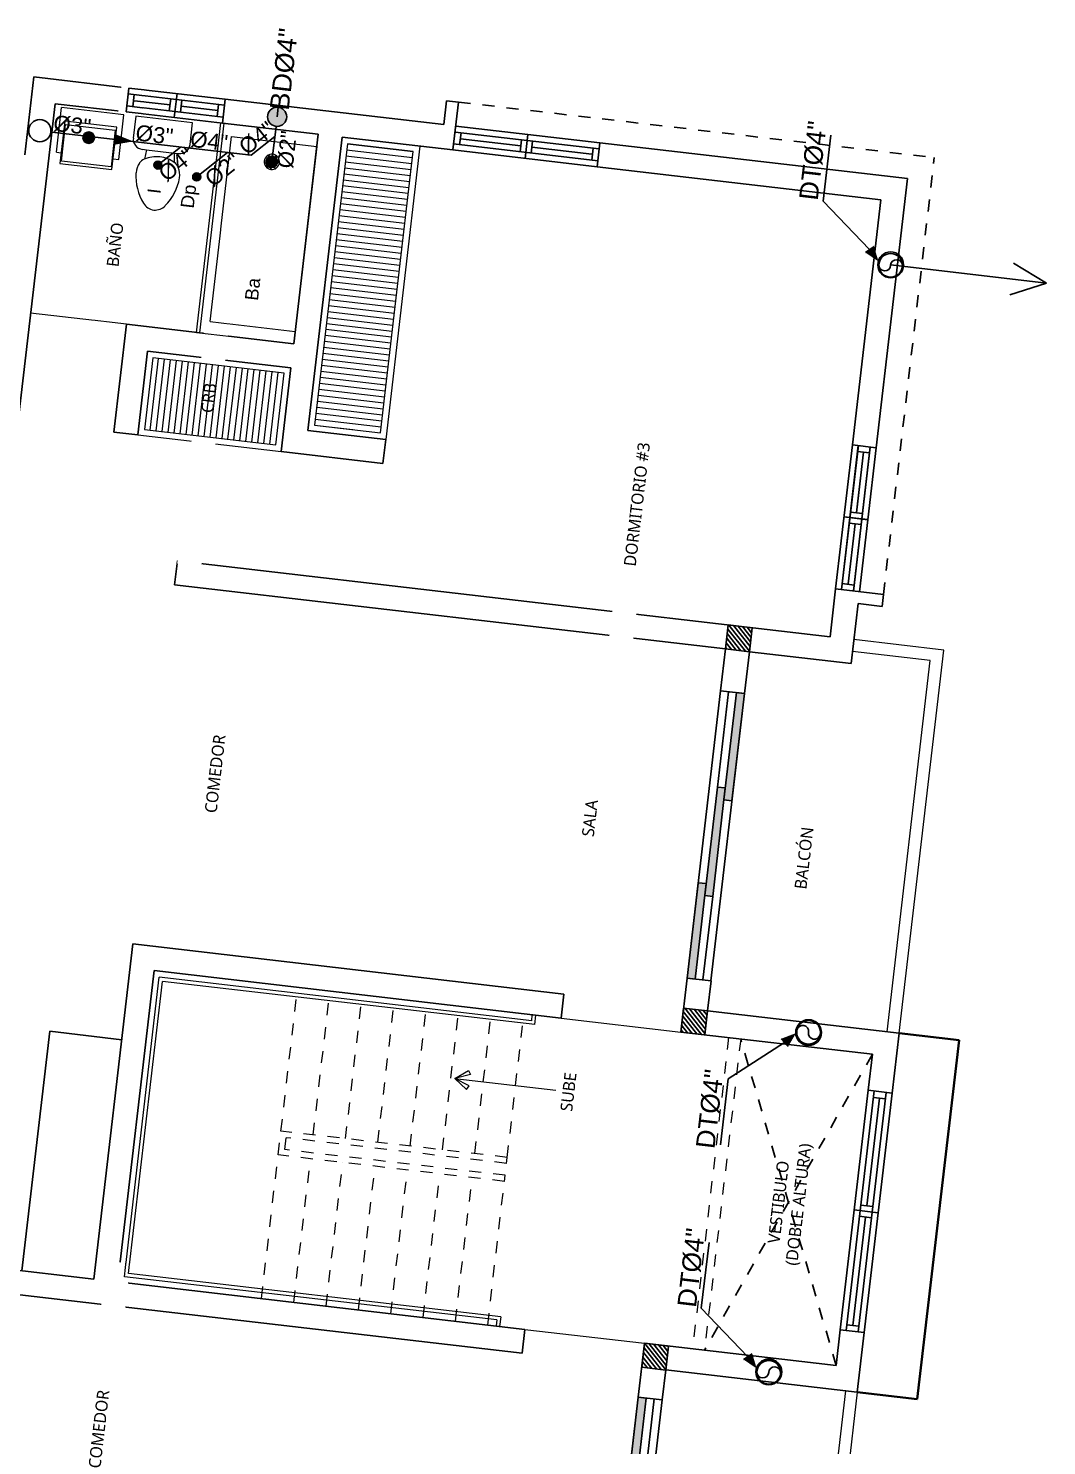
# Model space of a CAD drawing. Header units: feet. Extents: x 1019 to 2236, y -546 to 122.
# Drawn here: x 1024.97 to 1033.42, y 90.82 to 102.58 of the extents above; entities that cross this region are included whole.
import ezdxf

# ---------------------------------------------------------------- set-up
doc = ezdxf.new("R2010")
doc.units = ezdxf.units.FT
doc.header["$LTSCALE"] = 0.05
doc.header["$MEASUREMENT"] = 0
doc.linetypes.add('DASHED2', pattern=[0.375, 0.25, -0.125])
doc.linetypes.add('HIDDEN', pattern=[9.525, 6.35, -3.175])
for name, color, linetype, lineweight in [('A-GENM', 8, 'Continuous', 9), ('A-WALL', 7, 'Continuous', 25), ('closet', 8, 'Continuous', 5), ('COCINA', 8, 'Continuous', 25), ('escalera', 8, 'DASHED2', 0), ('FURN', 8, 'Continuous', 9), ('I-FURN', 8, 'Continuous', 0), ('MB', 8, 'Continuous', 20), ('P-SANR-FIXT', 8, 'Continuous', 9)]:
    doc.layers.add(name, color=color, linetype=linetype, lineweight=lineweight)
for name, color, linetype in [('AGUASNEGRAS', 4, 'Continuous'), ('ANNDTTEXT', 2, 'Continuous'), ('columna', 9, 'Continuous'), ('PERT-VENT', 8, 'Continuous'), ('PISO', 8, 'Continuous'), ('TEXTO', 2, 'Continuous'), ('TEXXT', 2, 'Continuous'), ('TXT', 2, 'Continuous'), ('VUELO', 8, 'HIDDEN')]:
    doc.layers.add(name, color=color, linetype=linetype)
doc.styles.add('ads', font='trebuc.ttf', dxfattribs={"height": 0.14})
doc.styles.add('DAMIAN', font='arial.ttf', dxfattribs={"height": 0.12})

# ---------------------------------------------------------------- blocks, each defined once
blk = doc.blocks.new('bath_sink_6127 - bath_sink_6127-V2-Nivel 1')
at = {"layer": 'I-FURN'}
for p, q in [((0.293, 0.297), (-0.127, 0.297)), ((-0.127, 0.297), (-0.127, -0.29)), ((0.293, 0.244), (0.293, 0.297)), ((0.395, 0.244), (-0.005, 0.244)), ((-0.005, 0.244), (-0.005, -0.245)), ((0.025, -0.234), (0.025, 0.233)), ((0.025, 0.233), (0.369, 0.233)), ((0.369, 0.233), (0.369, -0.234)), ((0.395, -0.245), (0.395, 0.244)), ((-0.005, -0.245), (0.395, -0.245)), ((0.369, -0.234), (0.025, -0.234)), ((0.293, -0.29), (0.293, -0.245)), ((0.293, -0.29), (-0.127, -0.29))]:
    blk.add_line(p, q, dxfattribs=at)
blk = doc.blocks.new('Toilet_-_Tank_-_3D_4840 - 17_ High_ Seat Not Visible-536545-Nivel 1')
at = {"layer": 'P-SANR-FIXT'}
for p, q in [((0.248, 0.489), (-0.248, 0.489)), ((-0.248, 0.489), (-0.248, 0.298)), ((0.248, 0.298), (0.248, 0.489)), ((-0.159, 0.21), (-0.123, 0.21)), ((-0.123, 0.21), (-0.132, 0.127)), ((-0.123, 0.21), (0.123, 0.21)), ((0.132, 0.127), (0.123, 0.21)), ((0.123, 0.21), (0.159, 0.21))]:
    blk.add_line(p, q, dxfattribs=at)
for centre, radius, start, end in [((-0.159, 0.298), 0.0889, 180, 270), ((0.159, 0.298), 0.0889, 270, 360), ((-0.083, 0.041), 0.0995, 119.8981, 151.0596), ((0, -0.104), 0.266, 90.1019, 119.8981), ((0, -0.104), 0.266, 60.1019, 89.8981), ((0.083, 0.041), 0.0995, 28.9404, 60.1019), ((-0.023, 0.008), 0.167, 151.0596, 182.709), ((0.023, 0.008), 0.167, 357.291, 28.9404), ((0.25, 0.021), 0.441, 182.709, 218.5058), ((-0.25, 0.021), 0.441, 321.4942, 357.291), ((0.011, -0.169), 0.136, 218.5058, 265.219), ((-0.011, -0.169), 0.136, 274.781, 321.4942)]:
    blk.add_arc(centre, radius, start, end, dxfattribs=at)
blk = doc.blocks.new('A$C6DF15AF1')
for points in [[(0.796, 0.067), (1.703, 0.067), (1.703, 0.133), (0.796, 0.133)], [(1.603, 0.133), (2.4, 0.133), (2.4, 0.2), (1.603, 0.2)], [(0, 0), (0.896, 0), (0.896, 0.067), (0, 0.067)]]:
    blk.add_hatch(color=256).paths.add_polyline_path(points)
at = {"layer": 'PERT-VENT', "extrusion": (-6.28888e-16, -1.94037e-15, -1)}
for points in [[(-0.796, 0.067), (-1.703, 0.067), (-1.703, 0.133), (-0.796, 0.133)], [(-1.603, 0.133), (-2.4, 0.133), (-2.4, 0.2), (-1.603, 0.2)], [(0, 0), (-0.896, 0), (-0.896, 0.067), (0, 0.067)]]:
    blk.add_lwpolyline(points, close=True, dxfattribs=at)
at = {"layer": 'PISO'}
for p, q in [((0, 0.2), (2.4, 0.2)), ((0, 0), (2.4, 0))]:
    blk.add_line(p, q, dxfattribs=at)
at = {"layer": 'PISO', "extrusion": (-6.28888e-16, -1.94037e-15, -1)}
for p, q in [((0.796, 0.133), (0, 0.133)), ((1.703, 0.067), (2.4, 0.067))]:
    blk.add_line(p, q, dxfattribs=at)
blk = doc.blocks.new('A$C78C8556F')
at = {"layer": 'PERT-VENT', "extrusion": (-2.36659e-12, 8.94772e-16, -1)}
for p, q in [((0, 0.2), (2, 0.2)), ((0, 0.15), (2, 0.15)), ((0.953, 0.15), (0.953, 0.05)), ((1, 0.2), (1, 0)), ((1.047, 0.15), (1.047, 0.05)), ((1.946, 0.05), (1.946, 0.15)), ((0, 0.05), (2, 0.05)), ((2, 0), (0, 0)), ((0.047, 0.1), (0.953, 0.1)), ((1.047, 0.1), (1.946, 0.1))]:
    blk.add_line(p, q, dxfattribs=at)
at = {"layer": 'PERT-VENT'}
blk.add_line((0.047, 0.05), (0.047, 0.15), dxfattribs=at)
blk = doc.blocks.new('A$C72735B25')
at = {"layer": 'PERT-VENT', "extrusion": (-1.27878e-17, -1.31713e-15, -1)}
for p, q in [((0, 0), (0, 1.203)), ((0.05, 0), (0.05, 1.203)), ((0.15, 0), (0.15, 1.203)), ((0.2, 0), (0.2, 1.203)), ((0.1, 0.648), (0.1, 1.149)), ((0.2, 0.602), (0, 0.602)), ((0.15, 0.648), (0.05, 0.648)), ((0.15, 0.555), (0.05, 0.555)), ((0.1, 0.05), (0.1, 0.555)), ((0.05, 0.05), (0.15, 0.05))]:
    blk.add_line(p, q, dxfattribs=at)
at = {"layer": 'PERT-VENT', "extrusion": (-1.27878e-17, 1.31713e-15, -1)}
blk.add_line((0.05, 1.153), (0.15, 1.153), dxfattribs=at)
blk = doc.blocks.new('A$C15954AF6')
at = {"layer": 'P-SANR-FIXT'}
for p, q in [((0, 0.813), (1.75, 0.813)), ((0, 0.813), (0.001, 0.001)), ((1.75, 0.787), (0, 0.787)), ((0.102, 0.711), (1.648, 0.711)), ((0.102, 0.711), (0.102, 0)), ((1.648, 0.711), (1.649, 0)), ((1.75, 0.813), (1.75, 0)), ((1.434, 0.387), (1.523, 0.387)), ((1.523, 0.378), (1.434, 0.378)), ((1.434, 0.36), (1.523, 0.36)), ((1.523, 0.351), (1.434, 0.351)), ((1.434, 0.333), (1.523, 0.333)), ((1.523, 0.324), (1.434, 0.324)), ((1.649, 0), (0.001, 0)), ((1.649, 0), (1.75, 0))]:
    blk.add_line(p, q, dxfattribs=at)
for centre, radius, start, end in [((1.478, 0.355), 0.0635, 0.0472, 180.0472), ((1.478, 0.355), 0.0635, 0.0472, 180.0472), ((1.478, 0.355), 0.0635, 180.0472, 0.0472), ((1.478, 0.355), 0.0635, 180.0472, 0.0472), ((1.434, 0.383), 0.00444, 90.0472, 270.0472), ((1.434, 0.355), 0.00444, 90.0472, 270.0472), ((1.523, 0.383), 0.00444, 270.0472, 90.0472), ((1.523, 0.355), 0.00444, 270.0472, 90.0472), ((1.434, 0.328), 0.00444, 90.0472, 270.0472), ((1.523, 0.328), 0.00444, 270.0472, 90.0472)]:
    blk.add_arc(centre, radius, start, end, dxfattribs=at)
blk = doc.blocks.new('A$C206B62E9')
at = {"color": 2}
blk.add_circle((0.125, 0.125), 0.125, dxfattribs=at)
for centre, start, end in [((0.063, 0.129), 356.4536, 176.4536), ((0.187, 0.121), 176.4536, 356.4536)]:
    blk.add_arc(centre, 0.0625, start, end, dxfattribs=at)
blk = doc.blocks.new('A$C012446DC')
at = {"layer": 'PISO'}
h = blk.add_hatch(dxfattribs=at)
h.set_pattern_fill('ANSI31', color=256, scale=0.008571, angle=180)
h.set_pattern_definition([(225, (206536.064322, 1154820.960068), (0.0192434059784, -0.0192434059784), [])])
h.paths.add_polyline_path([(0, 0), (0.2, 0), (0.2, 0.2), (0, 0.2)])
at = {"layer": 'columna'}
blk.add_lwpolyline([(0.2, 0.2), (0, 0.2), (0, 0), (0.2, 0)], close=True, dxfattribs=at)
blk = doc.blocks.new('A$C387E0859')
for p in [(0, 8.7), (3.2, 8.7), (0, 0), (3.2, 0), (6, 0), (9.2, 0)]:
    blk.add_blockref('A$C012446DC', p)
blk = doc.blocks.new('A$C074D4DC8')
at = {"layer": 'FURN'}
blk.add_line((0.0418, 0.3424), (0.0418, -0.1979), dxfattribs=at)
for points in [[(0.0418, 0.3424), (-0.0084, 0.2735), (0.0117, 0.2615), (0.0418, 0.3424)], [(0.0418, 0.3424), (0.0919, 0.2735), (0.0719, 0.2615), (0.0418, 0.3424)]]:
    blk.add_lwpolyline(points, dxfattribs=at)

msp = doc.modelspace()

# ---------------------------------------------------------------- hatches: boundary and pattern name
at = {"layer": 'AGUASNEGRAS', "ltscale": 3}
h = msp.add_hatch(color=256, dxfattribs=at)
h.dxf.hatch_style = 1
edge = h.paths.add_edge_path()
edge.add_arc((1027.034, 101.846), 0.0795, 83.357, 443.357)
h = msp.add_hatch(color=256, dxfattribs=at)
h.dxf.hatch_style = 1
edge = h.paths.add_edge_path()
edge.add_arc((1026.989, 101.472), 0.0474, 173.357, 533.357)
h = msp.add_hatch(color=256, dxfattribs=at)
h.dxf.hatch_style = 1
edge = h.paths.add_edge_path()
edge.add_arc((1026.045, 101.446), 0.0332, 83.357, 443.357)
h = msp.add_hatch(color=256, dxfattribs=at)
h.dxf.hatch_style = 1
edge = h.paths.add_edge_path()
edge.add_arc((1026.367, 101.347), 0.0332, 173.357, 533.357)
at = {"layer": 'closet'}
h = msp.add_hatch(dxfattribs=at)
h.set_pattern_fill('ANSI31', color=256, scale=0.4, angle=128.357, style=0)
h.set_pattern_definition([(173.357, (1027.891444, 99.224666), (-0.0057841, -0.0496643), [])])
h.paths.add_polyline_path([(1027.891, 99.225), (1028.163, 101.559), (1027.617, 101.623), (1027.345, 99.288)])
at = {"layer": 'TEXTO'}
for points in [[(1032.023, 100.646), (1031.986, 100.769), (1031.914, 100.72)], [(1032.023, 100.646), (1031.986, 100.769), (1031.914, 100.72)], [(1031.339, 94.244), (1031.274, 94.133), (1031.215, 94.197)], [(1031.339, 94.244), (1031.274, 94.133), (1031.215, 94.197)], [(1031.013, 91.461), (1030.976, 91.584), (1030.904, 91.535)], [(1031.013, 91.461), (1030.976, 91.584), (1030.904, 91.535)]]:
    msp.add_hatch(color=2, dxfattribs=at).paths.add_polyline_path(points)

# ---------------------------------------------------------------- linework, layer by layer
at = {"layer": 'A-GENM'}
for p, q in [((1032.564, 97.422), (1031.819, 97.509)), ((1032.453, 97.334), (1031.808, 97.409)), ((1032.194, 94.243), (1032.564, 97.422)), ((1032.095, 94.255), (1032.453, 97.334)), ((1025.837, 94.984), (1025.837, 94.984)), ((1031.748, 91.275), (1031.389, 88.196)), ((1031.847, 91.264), (1031.477, 88.085))]:
    msp.add_line(p, q, dxfattribs=at)
at = {"layer": 'A-WALL'}
for p, q in [((1025.016, 102.177), (1024.941, 101.532)), ((1025.805, 102.085), (1025.016, 102.177)), ((1025.192, 101.955), (1024.885, 99.323)), ((1025.782, 101.887), (1025.192, 101.955)), ((1028.417, 101.781), (1026.603, 101.992)), ((1028.54, 101.968), (1028.44, 101.98)), ((1027.374, 101.701), (1026.58, 101.794)), ((1027.374, 101.701), (1027.172, 99.963)), ((1027.573, 101.678), (1027.29, 99.244)), ((1028.493, 101.571), (1027.573, 101.678)), ((1032.265, 101.333), (1029.712, 101.63)), ((1032.043, 101.157), (1029.688, 101.432)), ((1032.265, 101.333), (1032.005, 99.101)), ((1032.043, 101.157), (1031.806, 99.124)), ((1025.784, 100.125), (1025.68, 99.231)), ((1027.172, 99.963), (1025.784, 100.125)), ((1025.959, 99.903), (1025.878, 99.207)), ((1027.149, 99.764), (1025.959, 99.903)), ((1027.149, 99.764), (1027.068, 99.069)), ((1025.68, 99.231), (1025.878, 99.207)), ((1027.935, 99.169), (1027.29, 99.244)), ((1027.935, 99.169), (1027.912, 98.971)), ((1027.912, 98.971), (1027.068, 99.069)), ((1026.207, 98.162), (1026.184, 97.964)), ((1031.621, 97.532), (1026.207, 98.162)), ((1030.753, 97.432), (1026.184, 97.964)), ((1031.667, 97.929), (1031.621, 97.532)), ((1032.064, 97.883), (1032.053, 97.784)), ((1031.854, 97.807), (1031.796, 97.31)), ((1030.753, 97.432), (1030.713, 97.084)), ((1030.952, 97.408), (1030.911, 97.061)), ((1031.796, 97.31), (1030.952, 97.408)), ((1030.713, 97.084), (1030.911, 97.061)), ((1025.513, 92.203), (1025.837, 94.984)), ((1029.413, 94.567), (1025.837, 94.984)), ((1025.712, 92.18), (1026.013, 94.762)), ((1029.39, 94.369), (1026.013, 94.762)), ((1030.435, 94.7), (1030.383, 94.253)), ((1030.435, 94.7), (1030.634, 94.677)), ((1030.634, 94.677), (1030.605, 94.429)), ((1029.39, 94.369), (1029.413, 94.567)), ((1032.194, 94.243), (1030.605, 94.429)), ((1031.972, 94.068), (1030.383, 94.253)), ((1032.194, 94.243), (1032.136, 93.747)), ((1031.972, 94.068), (1031.938, 93.77)), ((1031.938, 93.77), (1032.136, 93.747)), ((1025.513, 92.203), (1020.05, 92.839)), ((1029.066, 91.588), (1021.616, 92.455)), ((1029.089, 91.786), (1025.712, 92.18)), ((1029.089, 91.786), (1025.712, 92.18)), ((1029.089, 91.786), (1029.066, 91.588)), ((1031.672, 91.485), (1031.706, 91.783)), ((1031.706, 91.783), (1031.905, 91.76)), ((1031.847, 91.264), (1031.905, 91.76)), ((1030.03, 91.224), (1030.082, 91.671)), ((1031.672, 91.485), (1030.082, 91.671)), ((1030.229, 91.2), (1030.258, 91.449)), ((1031.847, 91.264), (1030.258, 91.449)), ((1030.03, 91.224), (1030.229, 91.2))]:
    msp.add_line(p, q, dxfattribs=at)
at = {"layer": 'A-WALL', "extrusion": (1.30764e-15, -1.57985e-16, -1)}
for p, q in [((1026.58, 101.794), (1026.603, 101.992)), ((1029.688, 101.432), (1029.712, 101.63))]:
    msp.add_line(p, q, dxfattribs=at)
at = {"layer": 'A-WALL', "extrusion": (1.30977e-15, -1.39667e-16, -1)}
for p, q in [((1028.44, 101.98), (1028.417, 101.781)), ((1028.54, 101.968), (1028.493, 101.571))]:
    msp.add_line(p, q, dxfattribs=at)
at = {"layer": 'A-WALL', "extrusion": (1.99087e-15, 3.82707e-16, -1)}
msp.add_line((1031.806, 99.124), (1032.005, 99.101), dxfattribs=at)
msp.add_line((1031.806, 99.124), (1032.005, 99.101), dxfattribs=at)
at = {"layer": 'A-WALL', "extrusion": (1.993e-15, 4.01025e-16, -1)}
for p, q in [((1032.064, 97.883), (1031.667, 97.929)), ((1032.053, 97.784), (1031.854, 97.807))]:
    msp.add_line(p, q, dxfattribs=at)
at = {"layer": 'AGUASNEGRAS', "ltscale": 3}
for p, q in [((1027.034, 101.846), (1027.043, 101.925)), ((1027.025, 101.767), (1026.983, 101.409)), ((1026.819, 101.527), (1027.015, 101.682)), ((1026.233, 101.595), (1026.019, 101.425)), ((1026.623, 101.55), (1026.341, 101.327))]:
    msp.add_line(p, q, dxfattribs=at)
for centre, radius in [((1027.034, 101.846), 0.0795), ((1025.066, 101.731), 0.092), ((1026.989, 101.472), 0.0474), ((1026.045, 101.446), 0.0332), ((1026.367, 101.347), 0.0332)]:
    msp.add_circle(centre, radius, dxfattribs=at)
at = {"layer": 'ANNDTTEXT', "ltscale": 0.5}
for centre in [(1032.124, 100.618), (1032.124, 100.618), (1031.443, 94.248), (1031.443, 94.248), (1031.113, 91.433), (1031.113, 91.433)]:
    msp.add_circle(centre, 0.107, dxfattribs=at)
at = {"layer": 'closet'}
for p, q in [((1028.219, 101.603), (1027.935, 99.169)), ((1025.878, 99.207), (1027.068, 99.069)), ((1029.146, 94.347), (1026.056, 94.707)), ((1029.172, 94.314), (1026.083, 94.673)), ((1029.146, 94.347), (1029.151, 94.396)), ((1029.172, 94.314), (1029.181, 94.393)), ((1029.39, 94.369), (1030.383, 94.253)), ((1028.856, 91.864), (1028.851, 91.814)), ((1028.89, 91.89), (1028.88, 91.81)), ((1029.089, 91.786), (1030.082, 91.671))]:
    msp.add_line(p, q, dxfattribs=at)
msp.add_lwpolyline([(1027.891, 99.225), (1028.163, 101.559), (1027.617, 101.623), (1027.345, 99.288)], close=True, dxfattribs=at)
at = {"layer": 'COCINA'}
for p, q in [((1024.917, 92.272), (1025.149, 94.259)), ((1025.149, 94.259), (1025.745, 94.189))]:
    msp.add_line(p, q, dxfattribs=at)
at = {"layer": 'escalera'}
for p, q in [((1027.066, 93.431), (1027.205, 94.623)), ((1027.334, 93.4), (1027.473, 94.592)), ((1027.602, 93.369), (1027.741, 94.561)), ((1027.87, 93.338), (1028.009, 94.53)), ((1028.138, 93.306), (1028.277, 94.498)), ((1028.407, 93.275), (1028.545, 94.467)), ((1028.675, 93.244), (1028.814, 94.436)), ((1028.943, 93.213), (1029.082, 94.405)), ((1030.78, 94.207), (1030.48, 91.624)), ((1030.88, 94.195), (1030.579, 91.613)), ((1027.043, 93.233), (1027.066, 93.431)), ((1028.943, 93.213), (1027.066, 93.431)), ((1027.098, 93.277), (1027.11, 93.376)), ((1028.937, 93.163), (1027.11, 93.376)), ((1028.926, 93.064), (1027.098, 93.277)), ((1026.904, 92.041), (1027.043, 93.233)), ((1028.92, 93.014), (1027.043, 93.233)), ((1027.172, 92.009), (1027.311, 93.201)), ((1027.44, 91.978), (1027.579, 93.17)), ((1027.708, 91.947), (1027.847, 93.139)), ((1028.937, 93.163), (1028.943, 93.213)), ((1027.977, 91.916), (1028.115, 93.108)), ((1028.245, 91.885), (1028.384, 93.076)), ((1028.513, 91.853), (1028.652, 93.045)), ((1028.781, 91.822), (1028.92, 93.014)), ((1028.92, 93.014), (1028.926, 93.064))]:
    msp.add_line(p, q, dxfattribs=at)
at = {"layer": 'MB', "lineweight": 35, "extrusion": (2.73028e-13, 2.35204e-12, -1)}
msp.add_line((1032.691, 94.186), (1032.194, 94.243), dxfattribs=at)
at = {"layer": 'MB', "lineweight": 35, "extrusion": (-2.74805e-13, -2.35183e-12, -1)}
for q in [(1032.691, 94.186), (1031.847, 91.264)]:
    msp.add_line((1032.344, 91.206), q, dxfattribs=at)
at = {"layer": 'PERT-VENT', "extrusion": (1.30681e-15, -1.65071e-16, -1)}
for p, q in [((1026.152, 101.994), (1026.14, 101.895)), ((1026.204, 102.039), (1026.181, 101.84)), ((1026.245, 101.984), (1026.233, 101.884)), ((1026.542, 101.899), (1026.239, 101.934)), ((1026.536, 101.849), (1026.548, 101.948))]:
    msp.add_line(p, q, dxfattribs=at)
at = {"layer": 'PERT-VENT', "extrusion": (1.8475e-15, -8.48307e-16, -1)}
for p, q in [((1031.806, 99.124), (1031.667, 97.929)), ((1031.856, 99.119), (1031.717, 97.923)), ((1031.955, 99.107), (1031.816, 97.912)), ((1031.9, 99.063), (1031.841, 98.562)), ((1031.85, 99.069), (1031.949, 99.057)), ((1032.005, 99.101), (1031.866, 97.906)), ((1031.891, 98.556), (1031.792, 98.567)), ((1031.935, 98.504), (1031.737, 98.527)), ((1031.83, 98.469), (1031.772, 97.971)), ((1031.88, 98.463), (1031.781, 98.475))]:
    msp.add_line(p, q, dxfattribs=at)
at = {"layer": 'TEXTO', "color": 2}
for p, q in [((1031.563, 101.146), (1031.627, 101.693)), ((1031.563, 101.146), (1031.627, 101.693)), ((1031.949, 100.744), (1031.563, 101.146)), ((1031.949, 100.744), (1031.563, 101.146)), ((1031.914, 100.72), (1031.986, 100.769)), ((1031.914, 100.72), (1031.986, 100.769)), ((1032.124, 100.618), (1033.418, 100.466)), ((1031.215, 94.197), (1031.274, 94.133)), ((1031.215, 94.197), (1031.274, 94.133)), ((1031.244, 94.165), (1030.776, 93.864)), ((1031.244, 94.165), (1030.776, 93.864)), ((1030.776, 93.864), (1030.711, 93.316)), ((1030.776, 93.864), (1030.711, 93.316)), ((1030.553, 91.961), (1030.617, 92.508)), ((1030.553, 91.961), (1030.617, 92.508)), ((1030.939, 91.559), (1030.553, 91.961)), ((1030.904, 91.535), (1030.976, 91.584)), ((1030.904, 91.535), (1030.976, 91.584))]:
    msp.add_line(p, q, dxfattribs=at)
for points in [[(1033.418, 100.466), (1033.143, 100.632)], [(1033.418, 100.466), (1033.112, 100.369)]]:
    msp.add_lwpolyline(points, dxfattribs=at)
at = {"layer": 'VUELO', "ltscale": 0.02}
for p, q in [((1028.54, 101.968), (1032.486, 101.508)), ((1032.064, 97.883), (1032.486, 101.508)), ((1031.672, 91.485), (1030.88, 94.195)), ((1031.972, 94.068), (1030.579, 91.613))]:
    msp.add_line(p, q, dxfattribs=at)

# ---------------------------------------------------------------- block references
at = {"xscale": -1}
for name, p, rotation in [('A$C72735B25', (1028.493, 101.571), 263.3570126603851), ('A$C72735B25', (1031.806, 99.124), 173.3570126603781), ('A$C72735B25', (1031.806, 99.124), 173.3570126603781), ('A$C6DF15AF1', (1030.911, 97.061), 83.35701266038504)]:
    msp.add_blockref(name, p, dxfattribs=dict(at, rotation=rotation))
at = {"rotation": 83.357012660385}
for name, p in [('A$C78C8556F', (1031.905, 91.76)), ('A$C6DF15AF1', (1029.951, 88.817))]:
    msp.add_blockref(name, p, dxfattribs=at)
at = {"layer": 'FURN', "xscale": 1.562499999999974, "yscale": 1.562499999999974, "zscale": 1.562499999999974, "rotation": 83.35701266038281}
msp.add_blockref('A$C074D4DC8', (1029.031, 93.741), dxfattribs=at)
at = {"layer": 'TEXTO', "color": 2}
for p, xscale, yscale, zscale, rotation in [((1032.21, 100.505), -0.7874921249994122, 0.7874921249995595, 0.7874921249995168, 353.3293751174912), ((1032.21, 100.505), -0.7874921249994122, 0.7874921249995595, 0.7874921249995168, 353.3293751174912), ((1031.552, 94.337), 0.7874921249993596, 0.7874921249993596, 0.7874921249993596, 173.3293751175241), ((1031.552, 94.337), 0.7874921249993596, 0.7874921249993596, 0.7874921249993596, 173.3293751175241), ((1031.199, 91.32), -0.7874921249994122, 0.7874921249995595, 0.7874921249995168, 353.3293751174912), ((1031.199, 91.32), -0.7874921249994122, 0.7874921249995595, 0.7874921249995168, 353.3293751174912)]:
    msp.add_blockref('A$C206B62E9', p, dxfattribs=dict(at, xscale=xscale, yscale=yscale, zscale=zscale, rotation=rotation))

# ---------------------------------------------------------------- texts
at = {"layer": 'TEXXT', "style": 'DAMIAN'}
for s, insert, char_height, width, attachment_point, rotation in [(' BD%%C4"', (1027.051, 102.589), 0.1584, 4.18176, 3, 83.357), (' %%C4"', (1026.632, 101.694), 0.132, 3.4848, 3, 353.357), (' %%C4"', (1026.945, 101.819), 0.132, 3.4848, 3, 38.357), (' %%C2"', (1027.068, 101.737), 0.132, 3.4848, 3, 83.357), (' DT%%C4"', (1031.517, 101.086), 0.156, 3.7752, 7, 83.3294), (' DT%%C4"', (1031.517, 101.086), 0.156, 3.7752, 7, 83.3294), (' %%C4"', (1026.279, 101.598), 0.132, 3.4848, 3, 38.357), (' %%C2"', (1026.663, 101.555), 0.132, 3.4848, 3, 38.357), (' Dp', (1026.255, 101.29, 1.752), 0.11, 2.904, 3, 83.357), (' DT%%C4"', (1030.744, 93.932), 0.156, 3.7752, 9, 83.3294), (' DT%%C4"', (1030.744, 93.932), 0.156, 3.7752, 9, 83.3294), (' DT%%C4"', (1030.507, 91.901), 0.156, 3.7752, 7, 83.3294), (' DT%%C4"', (1030.507, 91.901), 0.156, 3.7752, 7, 83.3294)]:
    msp.add_mtext(s, dxfattribs=dict(at, insert=insert, char_height=char_height, width=width, attachment_point=attachment_point, rotation=rotation))
at = {"layer": 'TXT', "char_height": 0.1, "width": 2.688, "attachment_point": 2, "rotation": 83.357, "style": 'ads'}
for s, insert in [('SALA', (1029.579, 96.033)), ('BALCÓN', (1031.355, 95.702)), ('SUBE', (1029.401, 93.762)), ('VESTIBULO\\P(DOBLE ALTURA)', (1031.143, 92.848))]:
    msp.add_mtext(s, dxfattribs=dict(at, insert=insert))

# ---------------------------------------------------------------- next in the draw order: texts
at = {"layer": 'TXT', "char_height": 0.1, "width": 2.688, "attachment_point": 2, "rotation": 83.357, "style": 'ads', "bg_fill": 2}
for s, insert in [('BAÑO', (1025.64, 100.791)), ('CRB', (1026.417, 99.519)), ('DORMITORIO #3', (1029.969, 98.637)), ('COMEDOR', (1026.47, 96.401)), ('COMEDOR', (1025.506, 90.964))]:
    msp.add_mtext(s, dxfattribs=dict(at, insert=insert))

# ---------------------------------------------------------------- next in the draw order: hatches: boundary and pattern name
at = {"layer": 'AGUASNEGRAS', "ltscale": 3}
h = msp.add_hatch(color=256, dxfattribs=at)
h.dxf.hatch_style = 1
edge = h.paths.add_edge_path()
edge.add_arc((1025.471, 101.673), 0.0474, 83.357, 443.357)
at = {"layer": 'AGUASNEGRAS'}
msp.add_hatch(color=256, dxfattribs=at).paths.add_polyline_path([(1025.702, 101.692), (1025.817, 101.643), (1025.694, 101.623)])
at = {"layer": 'closet'}
h = msp.add_hatch(dxfattribs=at)
h.set_pattern_fill('ANSI31', color=256, scale=0.4, angle=398.357, style=0)
h.set_pattern_definition([(83.357, (1027.024014, 99.12434), (-0.0496643, 0.0057841), [])])
h.paths.add_polyline_path([(1027.024, 99.124), (1027.093, 99.72), (1026.003, 99.847), (1025.934, 99.251)])

# ---------------------------------------------------------------- next in the draw order: linework, layer by layer
at = {"layer": 'A-WALL', "extrusion": (1.30764e-15, -1.57985e-16, -1)}
msp.add_line((1025.805, 102.085), (1025.782, 101.887), dxfattribs=at)
at = {"layer": 'A-WALL'}
msp.add_line((1025.782, 101.887), (1025.805, 102.085), dxfattribs=at)
at = {"layer": 'AGUASNEGRAS', "ltscale": 3}
msp.add_line((1025.166, 101.719), (1026.819, 101.527), dxfattribs=at)
at = {"layer": 'AGUASNEGRAS'}
for points in [[(1025.694, 101.623), (1025.702, 101.692), (1025.817, 101.643)], [(1025.694, 101.623), (1025.817, 101.643)]]:
    msp.add_lwpolyline(points, dxfattribs=at)
at = {"layer": 'AGUASNEGRAS', "ltscale": 3}
msp.add_circle((1025.471, 101.673), 0.0474, dxfattribs=at)
at = {"layer": 'closet'}
for p, q in [((1025.784, 100.125), (1024.989, 100.217)), ((1025.767, 92.223), (1026.056, 94.707)), ((1025.801, 92.25), (1026.083, 94.673)), ((1028.856, 91.864), (1025.767, 92.223)), ((1028.89, 91.89), (1025.801, 92.25))]:
    msp.add_line(p, q, dxfattribs=at)
msp.add_lwpolyline([(1027.024, 99.124), (1027.093, 99.72), (1026.003, 99.847), (1025.934, 99.251)], close=True, dxfattribs=at)
at = {"layer": 'PERT-VENT', "extrusion": (1.30681e-15, -1.65071e-16, -1)}
for p, q in [((1026.603, 101.992), (1025.805, 102.085)), ((1026.597, 101.943), (1025.799, 102.036)), ((1026.146, 101.945), (1025.847, 101.98)), ((1026.58, 101.794), (1025.782, 101.887)), ((1026.586, 101.843), (1025.788, 101.936))]:
    msp.add_line(p, q, dxfattribs=at)
at = {"layer": 'PERT-VENT', "extrusion": (-1.30977e-15, 1.39667e-16, -1)}
msp.add_line((1025.837, 101.93), (1025.849, 102.03), dxfattribs=at)

# ---------------------------------------------------------------- next in the draw order: block references
at = {"rotation": 83.357012660385}
for name, p in [('A$C15954AF6', (1027.172, 99.963)), ('A$C387E0859', (1029.888, 88.27))]:
    msp.add_blockref(name, p, dxfattribs=at)
at = {"layer": 'I-FURN', "xscale": 0.8877811220785061, "yscale": 0.8877811220785061, "zscale": 0.8877811220785061, "rotation": 263.4042073525088}
msp.add_blockref('bath_sink_6127 - bath_sink_6127-V2-Nivel 1', (1025.489, 101.781), dxfattribs=at)
at = {"layer": 'P-SANR-FIXT', "xscale": 0.9549011219916704, "yscale": 0.9549011219916704, "zscale": 0.9549011219916704, "rotation": 353.4042073525133}
msp.add_blockref('Toilet_-_Tank_-_3D_4840 - 17_ High_ Seat Not Visible-536545-Nivel 1', (1026.044, 101.36), dxfattribs=at)

# ---------------------------------------------------------------- next in the draw order: texts
at = {"layer": 'TEXXT', "attachment_point": 3, "style": 'DAMIAN'}
for s, insert, char_height, width, rotation in [(' %%C3"', (1025.497, 101.826), 0.132, 3.4848, 353.357), (' %%C3"', (1026.179, 101.746), 0.132, 3.4848, 353.357), (' I', (1025.962, 101.258), 0.11, 2.904, 83.357), (' Ba', (1026.787, 100.516), 0.11, 2.904, 83.357)]:
    msp.add_mtext(s, dxfattribs=dict(at, insert=insert, char_height=char_height, width=width, rotation=rotation))

doc.saveas('drawing.dxf')
